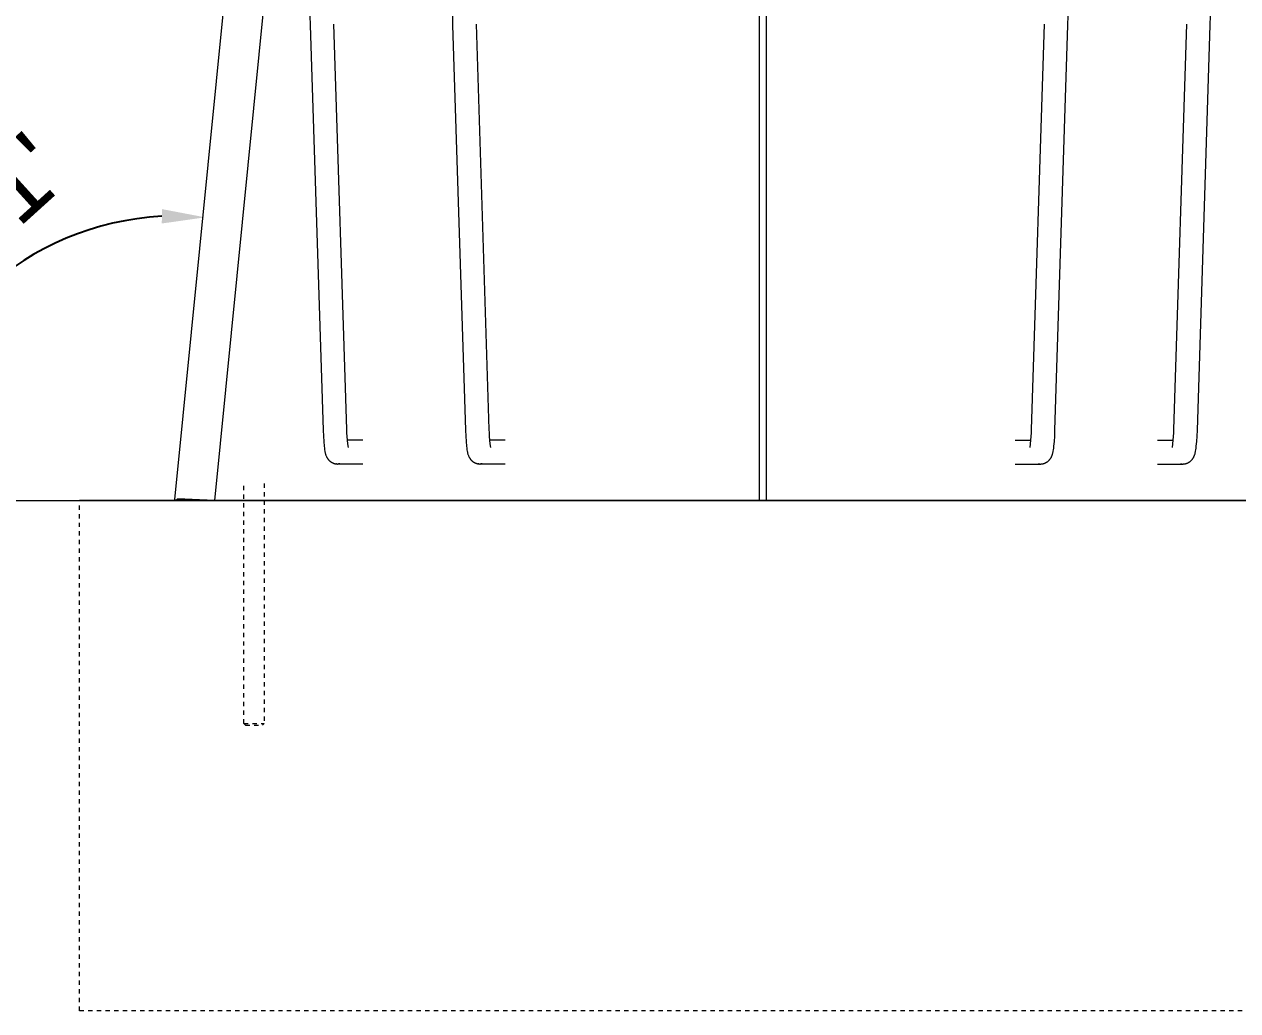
# Model space of a CAD drawing. Header units: inches. Extents: x -10 to 196, y -3 to 133.
# Drawn here: x 151.46 to 179.54, y 87.01 to 109.85 of the extents above; entities that cross this region are included whole.
import ezdxf

# ---------------------------------------------------------------- set-up
doc = ezdxf.new("R2010")
doc.units = ezdxf.units.IN
doc.linetypes.add('HIDDEN', pattern=[1.905, 1.27, -0.635])
for name, color, linetype, lineweight in [('ZANO_R', 7, 'Continuous', 0), ('ZANO_R_przerywana', 250, 'HIDDEN', 0), ('ZANO_W', 1, 'Continuous', 0)]:
    doc.layers.add(name, color=color, linetype=linetype, lineweight=lineweight)
doc.styles.get("Standard").update_dxf_attribs({"font": 'arial.ttf'})
doc.dimstyles.new('amerykanie', dxfattribs={"dimtxt": 50, "dimasz": 50, "dimexe": 0.5, "dimexo": 0.5, "dimgap": 1, "dimtad": 1, "dimdec": 0, "dimzin": 0, "dimlunit": 5, "dimtxsty": 'Standard', "dimcen": 0.09, "dimclrd": 1, "dimclre": 1, "dimclrt": 1, "dimazin": 0, "dimtfac": 1, "dimtdec": 0, "dimtmove": 0, "dimatfit": 3, "dimfxl": 1, "dimtzin": 0, "dimarcsym": 1})

# ---------------------------------------------------------------- blocks, each defined once
blk = doc.blocks.new('*D379')
at = {"layer": 'ZANO_W', "color": 1, "lineweight": -2}
blk.add_arc((154.989, 98.826), 6.591, 93.012, 171.298, dxfattribs=at)
at = {"layer": 'ZANO_W', "color": 1}
for points in [[(154.639, 105.241), (154.646, 105.574), (155.642, 105.384)], [(148.308, 99.836), (148.64, 99.811), (148.398, 98.826)]]:
    blk.add_solid(points, dxfattribs=at)
at = {"layer": 'ZANO_W', "color": 1, "insert": (149.666, 104.705), "char_height": 1.625, "attachment_point": 5, "rotation": 42.155}
blk.add_mtext("95%%d41'", dxfattribs=at)
blk = doc.blocks.new('*D381')
at = {"layer": 'ZANO_W', "color": 1, "lineweight": -2}
for p, q in [((160.067, 127.308), (189.005, 127.308)), ((188.505, 126.308), (188.505, 99.826)), ((181.737, 98.826), (189.005, 98.826))]:
    blk.add_line(p, q, dxfattribs=at)
at = {"layer": 'ZANO_W', "color": 1}
for points in [[(188.672, 126.308), (188.338, 126.308), (188.505, 127.308)], [(188.338, 99.826), (188.672, 99.826), (188.505, 98.826)]]:
    blk.add_solid(points, dxfattribs=at)
at = {"layer": 'ZANO_W', "color": 1, "insert": (187.165, 113.067), "char_height": 1.625, "attachment_point": 5, "rotation": 90}
blk.add_mtext('28 1/2', dxfattribs=at)

msp = doc.modelspace()

# ---------------------------------------------------------------- linework, layer by layer
at = {"layer": 'ZANO_R'}
for p, q in [((156.65768, 116.16889), (154.93223, 98.85178)), ((157.52719, 115.59874), (155.85599, 98.82611)), ((168.46405, 115.59874), (168.46405, 98.82611)), ((168.62876, 115.59874), (168.62876, 98.82611)), ((158.06848, 110.04875), (158.07291, 109.83662)), ((158.07291, 109.83662), (158.37184, 100.4577)), ((158.92277, 100.47526), (158.62384, 109.85418)), ((161.36318, 110.04877), (161.36761, 109.83664)), ((161.36761, 109.83664), (161.66653, 100.45773)), ((162.21747, 100.47529), (161.91854, 109.8542)), ((175.05616, 109.8542), (174.75723, 100.47529)), ((175.30817, 100.45773), (175.60709, 109.83664)), ((175.60709, 109.83664), (175.61152, 110.04877)), ((178.35085, 109.85418), (178.05193, 100.47526)), ((178.60286, 100.4577), (178.90179, 109.83662)), ((178.90179, 109.83662), (178.90622, 110.04875)), ((158.37184, 100.4577), (158.37768, 100.31655)), ((158.37768, 100.31655), (158.3858, 100.19042)), ((158.92451, 100.39153), (158.92277, 100.47526)), ((158.92879, 100.30788), (158.92451, 100.39153)), ((158.93562, 100.22441), (158.92879, 100.30788)), ((161.66653, 100.45773), (161.67238, 100.31658)), ((161.67238, 100.31658), (161.68049, 100.19045)), ((162.2192, 100.39155), (162.21747, 100.47529)), ((162.22349, 100.30791), (162.2192, 100.39155)), ((162.23032, 100.22443), (162.22349, 100.30791)), ((174.75121, 100.30791), (174.74438, 100.22443)), ((174.7555, 100.39155), (174.75121, 100.30791)), ((174.75723, 100.47529), (174.7555, 100.39155)), ((175.29421, 100.19045), (175.30232, 100.31658)), ((175.30232, 100.31658), (175.30817, 100.45773)), ((178.04591, 100.30788), (178.03907, 100.22441)), ((178.05019, 100.39153), (178.04591, 100.30788)), ((178.05193, 100.47526), (178.05019, 100.39153)), ((178.5889, 100.19042), (178.59702, 100.31655)), ((178.59702, 100.31655), (178.60286, 100.4577)), ((158.3858, 100.19042), (158.39577, 100.08403)), ((158.39577, 100.08403), (158.40084, 100.04228)), ((158.40084, 100.04228), (158.4069, 100.00066)), ((158.4069, 100.00066), (158.41254, 99.96834)), ((158.41254, 99.96834), (158.41575, 99.95225)), ((158.945, 100.14118), (158.93562, 100.22441)), ((159.29175, 100.22396), (158.93612, 100.22396)), ((158.95691, 100.05828), (158.945, 100.14118)), ((161.68049, 100.19045), (161.69046, 100.08406)), ((161.69046, 100.08406), (161.69553, 100.0423)), ((161.69553, 100.0423), (161.70159, 100.00069)), ((161.70159, 100.00069), (161.70723, 99.96836)), ((161.70723, 99.96836), (161.71045, 99.95227)), ((162.23969, 100.14121), (162.23032, 100.22443)), ((162.58644, 100.22399), (162.23082, 100.22399)), ((162.2516, 100.0583), (162.23969, 100.14121)), ((174.38826, 100.22399), (174.74388, 100.22399)), ((174.73501, 100.14121), (174.7231, 100.0583)), ((174.74438, 100.22443), (174.73501, 100.14121)), ((175.26425, 99.95227), (175.26747, 99.96836)), ((175.26747, 99.96836), (175.27311, 100.00069)), ((175.27311, 100.00069), (175.27917, 100.0423)), ((175.27917, 100.0423), (175.28424, 100.08406)), ((175.28424, 100.08406), (175.29421, 100.19045)), ((177.68295, 100.22396), (178.03858, 100.22396)), ((178.0297, 100.14118), (178.01779, 100.05828)), ((178.03907, 100.22441), (178.0297, 100.14118)), ((178.55894, 99.95225), (178.56216, 99.96834)), ((178.56216, 99.96834), (178.5678, 100.00066)), ((178.5678, 100.00066), (178.57386, 100.04228)), ((178.57386, 100.04228), (178.57893, 100.08403)), ((178.57893, 100.08403), (178.5889, 100.19042)), ((158.41575, 99.95225), (158.4193, 99.93623)), ((158.4193, 99.93623), (158.42257, 99.92276)), ((158.42257, 99.92276), (158.42615, 99.90937)), ((158.42615, 99.90937), (158.43007, 99.89608)), ((158.43007, 99.89608), (158.43437, 99.88291)), ((158.43437, 99.88291), (158.43855, 99.87131)), ((158.43855, 99.87131), (158.44308, 99.85984)), ((158.44308, 99.85984), (158.44798, 99.84853)), ((158.44798, 99.84853), (158.45058, 99.84294)), ((158.45058, 99.84294), (158.45327, 99.83739)), ((158.45327, 99.83739), (158.45591, 99.8322)), ((158.45591, 99.8322), (158.45864, 99.82706)), ((158.45864, 99.82706), (158.46145, 99.82196)), ((158.46145, 99.82196), (158.46436, 99.81692)), ((158.46436, 99.81692), (158.46737, 99.81193)), ((158.46737, 99.81193), (158.47046, 99.807)), ((158.47046, 99.807), (158.47365, 99.80213)), ((158.47365, 99.80213), (158.47692, 99.79732)), ((158.47692, 99.79732), (158.48037, 99.79246)), ((158.48037, 99.79246), (158.48394, 99.78763)), ((158.48394, 99.78763), (158.48764, 99.78283)), ((158.48764, 99.78283), (158.49147, 99.77806)), ((158.49147, 99.77806), (158.49543, 99.77334)), ((158.49543, 99.77334), (158.49951, 99.76866)), ((158.49951, 99.76866), (158.50373, 99.76404)), ((158.50373, 99.76404), (158.50808, 99.75946)), ((158.50808, 99.75946), (158.51255, 99.75495)), ((158.51255, 99.75495), (158.51716, 99.75051)), ((158.51716, 99.75051), (158.52191, 99.74613)), ((158.52191, 99.74613), (158.52678, 99.74183)), ((158.52678, 99.74183), (158.53179, 99.73761)), ((158.53179, 99.73761), (158.53693, 99.73347)), ((158.53693, 99.73347), (158.54221, 99.72942)), ((158.54221, 99.72942), (158.54762, 99.72546)), ((158.54762, 99.72546), (158.55402, 99.72103)), ((158.55402, 99.72103), (158.56056, 99.71676)), ((158.56056, 99.71676), (158.56722, 99.71267)), ((158.56722, 99.71267), (158.574, 99.70876)), ((158.574, 99.70876), (158.58089, 99.70503)), ((158.58089, 99.70503), (158.58789, 99.70148)), ((158.58789, 99.70148), (158.595, 99.69813)), ((158.595, 99.69813), (158.60222, 99.69497)), ((158.60222, 99.69497), (158.60953, 99.692)), ((158.60953, 99.692), (158.61694, 99.68923)), ((158.61694, 99.68923), (158.62444, 99.68667)), ((158.62444, 99.68667), (158.63203, 99.68431)), ((158.63203, 99.68431), (158.6397, 99.68216)), ((161.71045, 99.95227), (161.71399, 99.93625)), ((161.71399, 99.93625), (161.71727, 99.92279)), ((161.71727, 99.92279), (161.72084, 99.9094)), ((161.72084, 99.9094), (161.72476, 99.8961)), ((161.72476, 99.8961), (161.72906, 99.88293)), ((161.72906, 99.88293), (161.73324, 99.87133)), ((161.73324, 99.87133), (161.73777, 99.85986)), ((161.73777, 99.85986), (161.74268, 99.84855)), ((161.74268, 99.84855), (161.74527, 99.84296)), ((161.74527, 99.84296), (161.74797, 99.83742)), ((161.74797, 99.83742), (161.7506, 99.83223)), ((161.7506, 99.83223), (161.75333, 99.82708)), ((161.75333, 99.82708), (161.75615, 99.82199)), ((161.75615, 99.82199), (161.75906, 99.81695)), ((161.75906, 99.81695), (161.76206, 99.81196)), ((161.76206, 99.81196), (161.76515, 99.80703)), ((161.76515, 99.80703), (161.76834, 99.80216)), ((161.76834, 99.80216), (161.77162, 99.79734)), ((161.77162, 99.79734), (161.77506, 99.79249)), ((161.77506, 99.79249), (161.77864, 99.78765)), ((161.77864, 99.78765), (161.78233, 99.78285)), ((161.78233, 99.78285), (161.78616, 99.77809)), ((161.78616, 99.77809), (161.79012, 99.77337)), ((161.79012, 99.77337), (161.79421, 99.76869)), ((161.79421, 99.76869), (161.79842, 99.76406)), ((161.79842, 99.76406), (161.80277, 99.75949)), ((161.80277, 99.75949), (161.80725, 99.75498)), ((161.80725, 99.75498), (161.81186, 99.75053)), ((161.81186, 99.75053), (161.8166, 99.74615)), ((161.8166, 99.74615), (161.82147, 99.74185)), ((161.82147, 99.74185), (161.82648, 99.73763)), ((161.82648, 99.73763), (161.83162, 99.73349)), ((161.83162, 99.73349), (161.8369, 99.72944)), ((161.8369, 99.72944), (161.84231, 99.72549)), ((161.84231, 99.72549), (161.84872, 99.72105)), ((161.84872, 99.72105), (161.85525, 99.71679)), ((161.85525, 99.71679), (161.86191, 99.7127)), ((161.86191, 99.7127), (161.86869, 99.70878)), ((161.86869, 99.70878), (161.87558, 99.70505)), ((161.87558, 99.70505), (161.88259, 99.70151)), ((161.88259, 99.70151), (161.8897, 99.69815)), ((161.8897, 99.69815), (161.89691, 99.69499)), ((161.89691, 99.69499), (161.90423, 99.69202)), ((161.90423, 99.69202), (161.91164, 99.68926)), ((161.91164, 99.68926), (161.91914, 99.68669)), ((161.91914, 99.68669), (161.92672, 99.68433)), ((161.92672, 99.68433), (161.9344, 99.68218)), ((175.0403, 99.68218), (175.04797, 99.68433)), ((175.04797, 99.68433), (175.05556, 99.68669)), ((175.05556, 99.68669), (175.06306, 99.68926)), ((175.06306, 99.68926), (175.07047, 99.69202)), ((175.07047, 99.69202), (175.07779, 99.69499)), ((175.07779, 99.69499), (175.085, 99.69815)), ((175.085, 99.69815), (175.09211, 99.70151)), ((175.09211, 99.70151), (175.09912, 99.70505)), ((175.09912, 99.70505), (175.10601, 99.70878)), ((175.10601, 99.70878), (175.11279, 99.7127)), ((175.11279, 99.7127), (175.11944, 99.71679)), ((175.11944, 99.71679), (175.12598, 99.72105)), ((175.12598, 99.72105), (175.13239, 99.72549)), ((175.13239, 99.72549), (175.1378, 99.72944)), ((175.1378, 99.72944), (175.14308, 99.73349)), ((175.14308, 99.73349), (175.14822, 99.73763)), ((175.14822, 99.73763), (175.15322, 99.74185)), ((175.15322, 99.74185), (175.1581, 99.74615)), ((175.1581, 99.74615), (175.16284, 99.75053)), ((175.16284, 99.75053), (175.16745, 99.75498)), ((175.16745, 99.75498), (175.17193, 99.75949)), ((175.17193, 99.75949), (175.17628, 99.76406)), ((175.17628, 99.76406), (175.18049, 99.76869)), ((175.18049, 99.76869), (175.18458, 99.77337)), ((175.18458, 99.77337), (175.18854, 99.77809)), ((175.18854, 99.77809), (175.19236, 99.78285)), ((175.19236, 99.78285), (175.19606, 99.78765)), ((175.19606, 99.78765), (175.19964, 99.79249)), ((175.19964, 99.79249), (175.20308, 99.79734)), ((175.20308, 99.79734), (175.20636, 99.80216)), ((175.20636, 99.80216), (175.20955, 99.80703)), ((175.20955, 99.80703), (175.21264, 99.81196)), ((175.21264, 99.81196), (175.21564, 99.81695)), ((175.21564, 99.81695), (175.21855, 99.82199)), ((175.21855, 99.82199), (175.22137, 99.82708)), ((175.22137, 99.82708), (175.2241, 99.83223)), ((175.2241, 99.83223), (175.22673, 99.83742)), ((175.22673, 99.83742), (175.22943, 99.84296)), ((175.22943, 99.84296), (175.23202, 99.84855)), ((175.23202, 99.84855), (175.23693, 99.85986)), ((175.23693, 99.85986), (175.24146, 99.87133)), ((175.24146, 99.87133), (175.24564, 99.88293)), ((175.24564, 99.88293), (175.24994, 99.8961)), ((175.24994, 99.8961), (175.25386, 99.9094)), ((175.25386, 99.9094), (175.25743, 99.92279)), ((175.25743, 99.92279), (175.26071, 99.93625)), ((175.26071, 99.93625), (175.26425, 99.95227)), ((178.335, 99.68216), (178.34267, 99.68431)), ((178.34267, 99.68431), (178.35026, 99.68667)), ((178.35026, 99.68667), (178.35776, 99.68923)), ((178.35776, 99.68923), (178.36517, 99.692)), ((178.36517, 99.692), (178.37248, 99.69497)), ((178.37248, 99.69497), (178.37969, 99.69813)), ((178.37969, 99.69813), (178.38681, 99.70148)), ((178.38681, 99.70148), (178.39381, 99.70503)), ((178.39381, 99.70503), (178.4007, 99.70876)), ((178.4007, 99.70876), (178.40748, 99.71267)), ((178.40748, 99.71267), (178.41414, 99.71676)), ((178.41414, 99.71676), (178.42067, 99.72103)), ((178.42067, 99.72103), (178.42708, 99.72546)), ((178.42708, 99.72546), (178.43249, 99.72942)), ((178.43249, 99.72942), (178.43777, 99.73347)), ((178.43777, 99.73347), (178.44291, 99.73761)), ((178.44291, 99.73761), (178.44792, 99.74183)), ((178.44792, 99.74183), (178.45279, 99.74613)), ((178.45279, 99.74613), (178.45754, 99.75051)), ((178.45754, 99.75051), (178.46215, 99.75495)), ((178.46215, 99.75495), (178.46662, 99.75946)), ((178.46662, 99.75946), (178.47097, 99.76404)), ((178.47097, 99.76404), (178.47519, 99.76866)), ((178.47519, 99.76866), (178.47927, 99.77334)), ((178.47927, 99.77334), (178.48323, 99.77806)), ((178.48323, 99.77806), (178.48706, 99.78283)), ((178.48706, 99.78283), (178.49076, 99.78763)), ((178.49076, 99.78763), (178.49433, 99.79246)), ((178.49433, 99.79246), (178.49777, 99.79732)), ((178.49777, 99.79732), (178.50105, 99.80213)), ((178.50105, 99.80213), (178.50424, 99.807)), ((178.50424, 99.807), (178.50733, 99.81193)), ((178.50733, 99.81193), (178.51034, 99.81692)), ((178.51034, 99.81692), (178.51325, 99.82196)), ((178.51325, 99.82196), (178.51606, 99.82706)), ((178.51606, 99.82706), (178.51879, 99.8322)), ((178.51879, 99.8322), (178.52143, 99.83739)), ((178.52143, 99.83739), (178.52412, 99.84294)), ((178.52412, 99.84294), (178.52672, 99.84853)), ((178.52672, 99.84853), (178.53162, 99.85984)), ((178.53162, 99.85984), (178.53615, 99.87131)), ((178.53615, 99.87131), (178.54033, 99.88291)), ((178.54033, 99.88291), (178.54463, 99.89608)), ((178.54463, 99.89608), (178.54855, 99.90937)), ((178.54855, 99.90937), (178.55213, 99.92276)), ((178.55213, 99.92276), (178.5554, 99.93623)), ((178.5554, 99.93623), (178.55894, 99.95225)), ((158.6397, 99.68216), (158.64745, 99.68022)), ((158.64745, 99.68022), (158.65528, 99.67849)), ((158.65528, 99.67849), (158.66317, 99.67699)), ((158.66317, 99.67699), (158.67285, 99.67547)), ((158.67339, 99.67547), (158.66459, 99.67687)), ((158.67285, 99.67547), (158.68258, 99.67428)), ((158.68224, 99.67436), (158.67339, 99.67547)), ((158.68258, 99.67428), (158.69234, 99.67343)), ((158.69234, 99.67343), (158.70212, 99.67292)), ((158.70212, 99.67292), (158.71192, 99.67275)), ((158.72143, 99.67292), (158.71192, 99.67275)), ((159.29183, 99.67275), (158.71192, 99.67275)), ((158.73093, 99.67341), (158.72143, 99.67292)), ((158.7404, 99.67424), (158.73093, 99.67341)), ((158.74985, 99.6754), (158.7404, 99.67424)), ((158.75924, 99.67688), (158.74985, 99.6754)), ((161.9344, 99.68218), (161.94215, 99.68024)), ((161.94215, 99.68024), (161.94997, 99.67852)), ((161.94997, 99.67852), (161.95787, 99.67702)), ((161.95787, 99.67702), (161.96755, 99.67549)), ((161.96809, 99.67549), (161.95928, 99.67689)), ((161.96755, 99.67549), (161.97727, 99.6743)), ((161.97694, 99.67438), (161.96809, 99.67549)), ((161.97727, 99.6743), (161.98703, 99.67345)), ((161.98703, 99.67345), (161.99681, 99.67294)), ((161.99681, 99.67294), (162.00661, 99.67277)), ((162.01612, 99.67294), (162.00661, 99.67277)), ((162.58652, 99.67277), (162.00661, 99.67277)), ((162.02562, 99.67344), (162.01612, 99.67294)), ((162.0351, 99.67427), (162.02562, 99.67344)), ((162.04454, 99.67542), (162.0351, 99.67427)), ((162.05394, 99.67691), (162.04454, 99.67542)), ((174.38818, 99.67277), (174.96809, 99.67277)), ((174.92076, 99.67691), (174.93016, 99.67542)), ((174.93016, 99.67542), (174.9396, 99.67427)), ((174.9396, 99.67427), (174.94908, 99.67344)), ((174.94908, 99.67344), (174.95858, 99.67294)), ((174.95858, 99.67294), (174.96809, 99.67277)), ((174.96809, 99.67277), (174.97788, 99.67294)), ((174.97788, 99.67294), (174.98767, 99.67345)), ((174.98767, 99.67345), (174.99743, 99.6743)), ((174.99743, 99.6743), (175.00715, 99.67549)), ((174.99776, 99.67438), (175.00661, 99.67549)), ((175.00661, 99.67549), (175.01542, 99.67689)), ((175.00715, 99.67549), (175.01683, 99.67702)), ((175.01683, 99.67702), (175.02473, 99.67852)), ((175.02473, 99.67852), (175.03255, 99.68024)), ((175.03255, 99.68024), (175.0403, 99.68218)), ((177.68287, 99.67275), (178.26278, 99.67275)), ((178.21546, 99.67688), (178.22485, 99.6754)), ((178.22485, 99.6754), (178.2343, 99.67424)), ((178.2343, 99.67424), (178.24377, 99.67341)), ((178.24377, 99.67341), (178.25327, 99.67292)), ((178.25327, 99.67292), (178.26278, 99.67275)), ((178.26278, 99.67275), (178.27258, 99.67292)), ((178.27258, 99.67292), (178.28236, 99.67343)), ((178.28236, 99.67343), (178.29212, 99.67428)), ((178.29212, 99.67428), (178.30185, 99.67547)), ((178.29246, 99.67436), (178.30131, 99.67547)), ((178.30131, 99.67547), (178.31011, 99.67687)), ((178.30185, 99.67547), (178.31152, 99.67699)), ((178.31152, 99.67699), (178.31942, 99.67849)), ((178.31942, 99.67849), (178.32725, 99.68022)), ((178.32725, 99.68022), (178.335, 99.68216)), ((154.94579, 98.8438), (154.93223, 98.85178)), ((154.94579, 98.8438), (154.99166, 98.85056)), ((155.12059, 98.82611), (154.94579, 98.8438)), ((154.999, 98.85574), (154.99139, 98.85103)), ((154.992, 98.85297), (154.99205, 98.8526)), ((154.99205, 98.8526), (154.99212, 98.85224)), ((154.99212, 98.85224), (154.9922, 98.85188)), ((154.9922, 98.85188), (154.99229, 98.85152)), ((154.99229, 98.85152), (154.99239, 98.85117)), ((154.99239, 98.85117), (154.9925, 98.85082)), ((154.9925, 98.85082), (154.99263, 98.85047)), ((154.99263, 98.85047), (154.99277, 98.85013)), ((154.99277, 98.85013), (154.99292, 98.84979)), ((154.99292, 98.84979), (154.99308, 98.84946)), ((154.99308, 98.84946), (154.99326, 98.84913)), ((154.99326, 98.84913), (154.99344, 98.84881)), ((154.99344, 98.84881), (154.99363, 98.8485)), ((154.99363, 98.8485), (154.99384, 98.84819)), ((154.99384, 98.84819), (154.99406, 98.84789)), ((154.99406, 98.84789), (154.99428, 98.8476)), ((154.99428, 98.8476), (154.99452, 98.84732)), ((154.99452, 98.84732), (154.99476, 98.84704)), ((154.99476, 98.84704), (154.99502, 98.84678)), ((154.99502, 98.84678), (154.99528, 98.84652)), ((154.99528, 98.84652), (154.99555, 98.84627)), ((154.99555, 98.84627), (154.99584, 98.84603)), ((154.99584, 98.84603), (154.99612, 98.8458)), ((154.99612, 98.8458), (154.99642, 98.84558)), ((154.99642, 98.84558), (154.99673, 98.84537)), ((154.99673, 98.84537), (154.99704, 98.84517)), ((154.99704, 98.84517), (154.99735, 98.84498)), ((154.99735, 98.84498), (154.99768, 98.84481)), ((154.99768, 98.84481), (154.99801, 98.84464)), ((154.99801, 98.84464), (154.99834, 98.84449)), ((154.99834, 98.84449), (154.99868, 98.84434)), ((154.99868, 98.84434), (154.99903, 98.84421)), ((155.01924, 98.85816), (154.999, 98.85573)), ((154.99903, 98.84421), (154.99938, 98.84409)), ((154.99938, 98.84409), (154.99973, 98.84399)), ((154.99973, 98.84399), (155.00009, 98.84389)), ((155.00009, 98.84389), (155.00045, 98.84381)), ((155.00045, 98.84381), (155.00081, 98.84374)), ((155.00081, 98.84374), (155.00118, 98.84368)), ((155.00118, 98.84368), (155.00154, 98.84363)), ((155.00154, 98.84363), (155.00191, 98.8436)), ((155.00191, 98.8436), (155.00228, 98.84358)), ((155.00228, 98.84358), (155.00265, 98.84357)), ((155.00265, 98.84357), (155.00302, 98.84358)), ((155.00302, 98.84358), (155.00339, 98.8436)), ((155.00339, 98.8436), (155.00375, 98.84363)), ((155.00375, 98.84363), (155.00412, 98.84367)), ((155.00412, 98.84367), (155.00449, 98.84373)), ((155.00449, 98.84373), (155.00485, 98.8438)), ((155.00485, 98.8438), (155.17965, 98.82611)), ((155.03687, 98.85902), (155.01924, 98.85816)), ((155.05453, 98.85942), (155.03687, 98.85902)), ((155.10571, 98.85935), (155.05453, 98.85942)), ((155.17365, 98.85788), (155.10571, 98.85935)), ((155.85599, 98.82611), (155.17365, 98.85788)), ((184.2363, 98.82611), (152.7384, 98.82611)), ((155.313, 98.82611), (155.31503, 98.82668)), ((155.31503, 98.82668), (155.31709, 98.82718)), ((155.31709, 98.82718), (155.31915, 98.82763)), ((155.31915, 98.82763), (155.32122, 98.82804)), ((155.32122, 98.82804), (155.32402, 98.82853)), ((155.32402, 98.82853), (155.32683, 98.82897)), ((155.32683, 98.82897), (155.33247, 98.82973)), ((155.33228, 98.82971), (155.33228, 98.82611)), ((155.33247, 98.82973), (155.33878, 98.83043)), ((155.33878, 98.83043), (155.3451, 98.83103)), ((155.3451, 98.83103), (155.36271, 98.83226)), ((155.36271, 98.83226), (155.4033, 98.8338)), ((155.4033, 98.8338), (155.5222, 98.83418)), ((155.5222, 98.83418), (155.82592, 98.82765))]:
    msp.add_line(p, q, dxfattribs=at)
msp.add_lwpolyline([(-6.08548, 98.82611), (196.38608, 98.82611)], dxfattribs=at)
at = {"layer": 'ZANO_R_przerywana', "ltscale": 0.05}
for p, q in [((156.53783, 93.66691), (156.53783, 99.22377)), ((157.0103, 99.22377), (157.0103, 93.66691)), ((152.7384, 87.0144), (152.7384, 98.82611)), ((156.53783, 93.66691), (157.0103, 93.66691)), ((156.57579, 93.62896), (156.53786, 93.66688)), ((156.57584, 93.62896), (156.97235, 93.62896)), ((157.01027, 93.66688), (156.97235, 93.62896)), ((184.2363, 87.0144), (152.7384, 87.0144))]:
    msp.add_line(p, q, dxfattribs=at)

# ---------------------------------------------------------------- dimensions: what is measured, and where the dimension line sits
at = {"layer": 'ZANO_W'}
dim = msp.add_linear_dim(base=(188.50501, 98.82611), p1=(159.56682, 127.30773), p2=(181.23682, 98.82611), angle=90, dimstyle='amerykanie', override={"dimtxt": 1.625, "dimasz": 1, "dimgap": 0.5, "dimdec": 4, "dimaunit": 1, "dimadec": 1, "dimtdec": 4, "dimtmove": 1, "dimfrac": 2}, dxfattribs=at)
dim.commit()
dim.dimension.update_dxf_attribs({"geometry": '*D381', "text_midpoint": (187.1648, 113.06692)})
dim = msp.add_angular_dim_2l(base=(152.0783, 104.73917), line1=((156.71673, 116.16887), (154.99129, 98.85178)), line2=((4.67944, 98.82611), (186.18484, 98.82611)), dimstyle='amerykanie', override={"dimtxt": 1.625, "dimasz": 1, "dimgap": 0.5, "dimdec": 4, "dimaunit": 1, "dimadec": 1, "dimtdec": 4, "dimtmove": 1, "dimfrac": 2}, dxfattribs=at)
dim.commit()
dim.dimension.update_dxf_attribs({"geometry": '*D379', "text_midpoint": (149.66612, 104.70542)})

doc.saveas('drawing.dxf')
